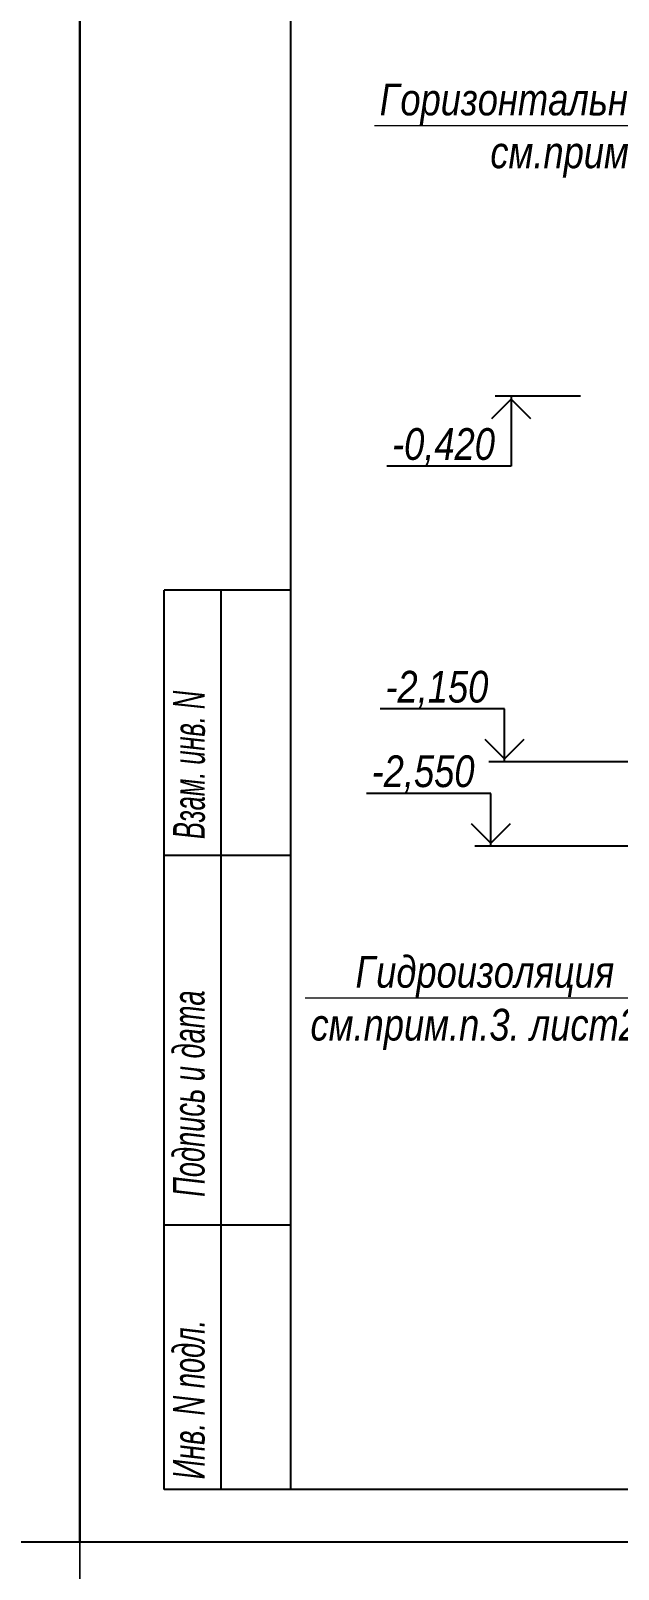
# Model space of a CAD drawing. Header units: millimetres. Extents: x 1582001 to 3303937, y 226471 to 491235.
# Drawn here: x 1833536 to 1839099, y 320700 to 335261 of the extents above; entities that cross this region are included whole.
import ezdxf

# ---------------------------------------------------------------- set-up
doc = ezdxf.new("R2010")
doc.units = ezdxf.units.MM
doc.layers.add('Spezifikazia', color=250, linetype='Continuous')
doc.layers.add('Формуляр', color=138, linetype='Continuous')
doc.layers.add('Размеры', color=7, linetype='Continuous', lineweight=18)
doc.styles.get("Standard").update_dxf_attribs({"font": 'ARIALNI.TTF', "height": 300})
doc.styles.add('STYLE1', font='ARIALNI.TTF', dxfattribs={"height": 300})
doc.styles.add('Текст', font='ARIALNI.TTF')

msp = doc.modelspace()

# ---------------------------------------------------------------- linework, layer by layer
at = {"layer": 'Spezifikazia', "lineweight": 18, "ltscale": 500}
for points in [[(1792000.5, 320955), (1834000.4, 320955), (1834000.4, 291255.1), (1792000.5, 291255.1)], [(1834000.4, 320955), (1876000.3, 320955), (1876000.3, 291255.1), (1834000.4, 291255.1)]]:
    msp.add_lwpolyline(points, close=True, dxfattribs=at)
at = {"layer": 'Размеры', "lineweight": 9, "ltscale": 100}
for p, q in [((1842135, 334359.9), (1836790.5, 334359.9)), ((1839537.3, 326103.8), (1836135.3, 326103.8))]:
    msp.add_line(p, q, dxfattribs=at)
at = {"layer": 'Размеры', "linetype": 'Continuous', "lineweight": 25, "ltscale": 100}
for p, q in [((1838085.3, 331774.4), (1837899.4, 331588.5)), ((1838741.3, 331802.6), (1837935.3, 331802.6)), ((1838085.3, 331802.6), (1838085.3, 331139.7)), ((1838271.1, 331588.5), (1838085.3, 331774.4)), ((1838085.3, 331139.7), (1836907.5, 331139.7)), ((1838022.6, 328842.6), (1836844.9, 328842.6)), ((1838022.6, 328342.6), (1838022.6, 328842.6)), ((1837836.8, 328556.8), (1838022.6, 328370.9)), ((1838022.6, 328370.9), (1838208.5, 328556.8)), ((1839731.1, 328342.6), (1837872.6, 328342.6)), ((1837892, 328042.6), (1836714.2, 328042.6)), ((1837892, 327542.6), (1837892, 328042.6)), ((1837706.1, 327756.8), (1837892, 327570.9)), ((1837892, 327570.9), (1838077.8, 327756.8)), ((1839731.1, 327542.6), (1837742, 327542.6))]:
    msp.add_line(p, q, dxfattribs=at)
at = {"layer": 'Формуляр'}
for p, q in [((1834800.4, 321455), (1834800.4, 329967.2)), ((1836000.4, 329967.2), (1834800.4, 329967.2)), ((1835339.8, 321455), (1835339.8, 329967.2)), ((1836000.4, 327455), (1834800.4, 327455)), ((1836000.4, 323955), (1834800.4, 323955)), ((1836000.4, 323955), (1834800.4, 323955)), ((1836000.4, 321455), (1834800.4, 321455))]:
    msp.add_line(p, q, dxfattribs=at)
for points in [[(1792000.5, 350654.9), (1834000.4, 350654.9), (1834000.4, 320955), (1792000.5, 320955)], [(1834000.4, 350654.9), (1876000.3, 350654.9), (1876000.3, 320955), (1834000.4, 320955)]]:
    msp.add_lwpolyline(points, close=True, dxfattribs=at)
at = {"layer": 'Формуляр', "color": 0}
msp.add_lwpolyline([(1836000.4, 321455), (1836000.4, 350144.9), (1875500.3, 350144.9), (1875500.3, 321455)], close=True, dxfattribs=at)

# ---------------------------------------------------------------- texts
at = {"layer": 'Размеры', "lineweight": 9, "ltscale": 100, "style": 'Текст'}
for s, p in [('Горизонтальная гидроизоляция', (1836840.5, 334459.9)), ('см.прим.п.5. лист 3', (1837888.3, 333959.9)), ('Гидроизоляция', (1836611.2, 326203.8)), ('см.прим.п.3. лист21', (1836185.3, 325703.8))]:
    msp.add_text(s, height=300, dxfattribs=at).set_placement(p)
at = {"layer": 'Размеры', "linetype": 'Continuous', "lineweight": 25, "ltscale": 100}
for s, p in [('-0,420', (1836957.5, 331199.7)), ('-2,150', (1836894.9, 328902.6)), ('-2,550', (1836764.2, 328102.6))]:
    msp.add_text(s, height=300, dxfattribs=at).set_placement(p)
at = {"layer": 'Формуляр', "linetype": 'Continuous', "style": 'STYLE1'}
for s, width, p in [('Взам. инв. N', 0.7, (1835184.4, 327610.4)), ('Подпись и дата', 0.75, (1835181.6, 324224.8)), ('Инв. N подл.', 0.75, (1835181.6, 321551.4))]:
    msp.add_text(s, height=300, rotation=90, dxfattribs=dict(at, width=width)).set_placement(p)

doc.saveas('drawing.dxf')
